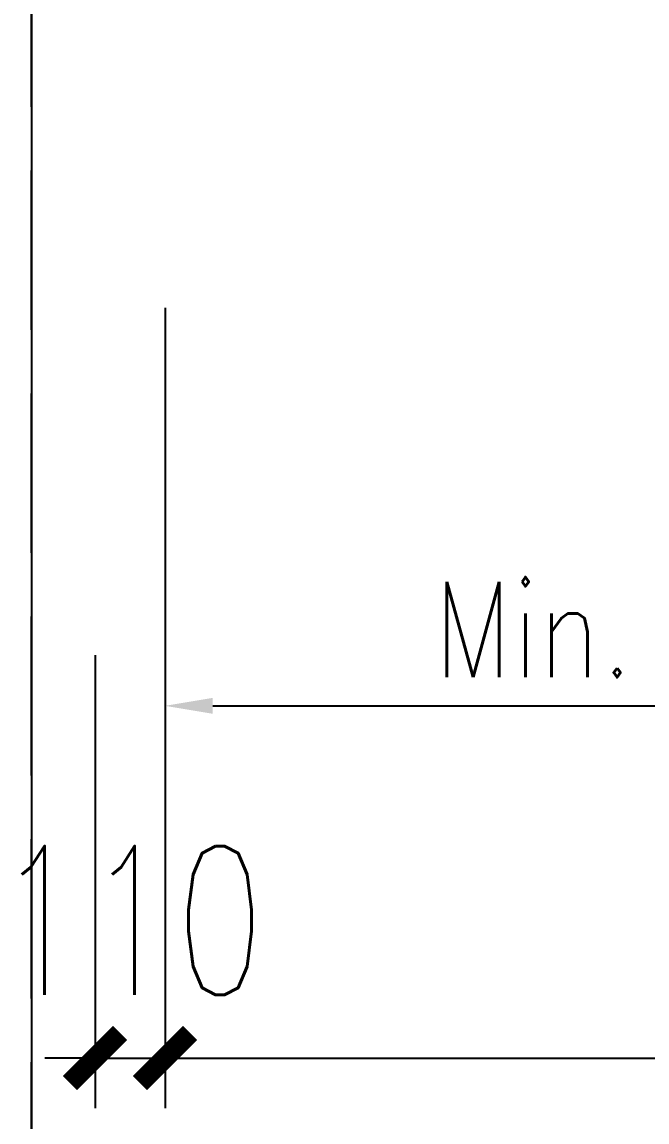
# Model space of a CAD drawing. Extents: x -1899985 to -450366, y 556196 to 2151267.
# Drawn here: x -1664625 to -1663643, y 569383 to 571111 of the extents above; entities that cross this region are included whole.
import ezdxf

# ---------------------------------------------------------------- set-up
doc = ezdxf.new("R2010")
doc.units = 0
doc.header["$LTSCALE"] = 1000
doc.header["$MEASUREMENT"] = 0
doc.linetypes.add('DASH', pattern=[0.35, 0.25, -0.1])
doc.layers.get('Defpoints').update_dxf_attribs({"color": 210})
for name, color, linetype in [('A-LIN-V', 9, 'Continuous'), ('COLUMN', 9, 'Continuous'), ('建-尺寸', 3, 'Continuous')]:
    doc.layers.add(name, color=color, linetype=linetype)
doc.styles.add('A-DIM_T3', font='SIMPLEX', dxfattribs={"width": 0.705882, "bigfont": 'GBCBIG'})
doc.styles.add('TH_GBDIM', font='romans.shx', dxfattribs={"width": 0.8, "bigfont": 'gbcbig.shx'})
doc.dimstyles.new('A-DIM&&79', dxfattribs={"dimtxt": 233.773377, "dimasz": 78.579286, "dimexe": 78.579286, "dimexo": 78.579286, "dimgap": 99.206349, "dimtad": 1, "dimdec": 0, "dimzin": 0, "dimdsep": 46, "dimtxsty": 'A-DIM_T3', "dimblk": 'ARCHTICK', "dimcen": 0.09, "dimclrt": 7, "dimazin": 2, "dimtfac": 1, "dimtdec": 0, "dimtix": 1, "dimtmove": 2, "dimatfit": 3, "dimfxl": 0, "dimtolj": 1, "dimtzin": 0, "dimarcsym": 0})
doc.dimstyles.new('TH_GBDIM', dxfattribs={"dimscale": 30, "dimtxt": 3.5, "dimasz": 2.5, "dimexe": 2, "dimexo": 0, "dimgap": 1.5, "dimtad": 1, "dimdec": 0, "dimzin": 12, "dimdsep": 46, "dimtxsty": 'TH_GBDIM', "dimcen": 2.5, "dimclrd": 130, "dimclre": 130, "dimclrt": 3, "dimadec": 0, "dimazin": 3, "dimtfac": 0.714286, "dimtdec": 0, "dimtmove": 0, "dimatfit": 3, "dimfxl": 0, "dimtzin": 0, "dimlwd": -1, "dimlwe": -1, "dimarcsym": 0})

# ---------------------------------------------------------------- blocks, each defined once
blk = doc.blocks.new('*D66')
at = {"color": 0}
for p, q in [((-1636415, 570696.9), (-1636415, 570012)), ((-1634866.2, 570400.1), (-1634866.2, 570012)), ((-1636340, 570072), (-1634941.2, 570072))]:
    blk.add_line(p, q, dxfattribs=at)
for points in [[(-1636340, 570084.5), (-1636340, 570059.5), (-1636415, 570072)], [(-1634941.2, 570084.5), (-1634941.2, 570059.5), (-1634866.2, 570072)]]:
    blk.add_solid(points, dxfattribs=at)
at = {"layer": 'Defpoints', "color": 0}
for p in [(-1636415, 570696.9), (-1634866.2, 570400.1), (-1634866.2, 570072)]:
    blk.add_point(p, dxfattribs=at)
at = {"color": 0, "insert": (-1635640.6, 570192), "char_height": 150, "attachment_point": 5, "style": 'TH_GBDIM'}
blk.add_mtext('Min. 985', dxfattribs=at)
blk = doc.blocks.new('_ArchTick')
at = {"color": 0, "linetype": 'ByBlock', "const_width": 0.4}
blk.add_lwpolyline([(-0.5, -0.5), (0.5, 0.5)], dxfattribs=at)
blk = doc.blocks.new('*D496')
at = {"layer": 'Defpoints', "color": 0}
for p in [(-1636525, 570230), (-1636415, 570230), (-1636415, 569518.9)]:
    blk.add_point(p, dxfattribs=at)
at = {"layer": '建-尺寸', "color": 0, "lineweight": -2}
for p, q in [((-1636525, 570151.4), (-1636525, 569440.3)), ((-1636415, 570151.4), (-1636415, 569440.3)), ((-1636525, 569518.9), (-1636603.6, 569518.9)), ((-1636525, 569518.9), (-1636415, 569518.9)), ((-1636415, 569518.9), (-1636336.4, 569518.9))]:
    blk.add_line(p, q, dxfattribs=at)
at = {"layer": '建-尺寸', "color": 0, "lineweight": -2, "xscale": 78.57928649080975, "yscale": 78.57928649080975, "zscale": 78.57928649080975}
blk.add_blockref('_ArchTick', (-1636525, 569518.9), dxfattribs=at)
at = {"layer": '建-尺寸', "color": 0, "lineweight": -2, "xscale": 78.57928649080975, "yscale": 78.57928649080975, "zscale": 78.57928649080975, "rotation": 180}
blk.add_blockref('_ArchTick', (-1636415, 569518.9), dxfattribs=at)
at = {"layer": '建-尺寸', "color": 7, "insert": (-1636470, 569735), "char_height": 233.77, "attachment_point": 5, "style": 'A-DIM_T3'}
blk.add_mtext('\\A1;110', dxfattribs=at)
blk = doc.blocks.new('*D497')
at = {"layer": 'Defpoints', "color": 0}
for p in [(-1636415, 570230), (-1626835, 570230), (-1626835, 569518.9)]:
    blk.add_point(p, dxfattribs=at)
at = {"layer": '建-尺寸', "color": 0, "lineweight": -2}
for p, q in [((-1636415, 570151.4), (-1636415, 569440.3)), ((-1626835, 570151.4), (-1626835, 569440.3)), ((-1636415, 569518.9), (-1626835, 569518.9))]:
    blk.add_line(p, q, dxfattribs=at)
at = {"layer": '建-尺寸', "color": 0, "lineweight": -2, "xscale": 78.57928649080975, "yscale": 78.57928649080975, "zscale": 78.57928649080975, "rotation": 180}
blk.add_blockref('_ArchTick', (-1636415, 569518.9), dxfattribs=at)
at = {"layer": '建-尺寸', "color": 0, "lineweight": -2, "xscale": 78.57928649080975, "yscale": 78.57928649080975, "zscale": 78.57928649080975}
blk.add_blockref('_ArchTick', (-1626835, 569518.9), dxfattribs=at)
at = {"layer": '建-尺寸', "color": 7, "insert": (-1631625, 569735), "char_height": 233.77, "attachment_point": 5, "style": 'A-DIM_T3'}
blk.add_mtext('\\A1;9580', dxfattribs=at)
blk = doc.blocks.new('5555rrrrrrrrrrr')
at = {"color": 6, "linetype": 'DASH'}
blk.add_lwpolyline([(-1626650, 568562.5), (-1636625, 568562.5), (-1636625, 574792.5), (-1626650, 574792.5)], close=True, dxfattribs=at)
dim = blk.add_linear_dim(base=(-1634866.2, 570072), p1=(-1636415, 570696.9), p2=(-1634866.2, 570400.1), text='Min. 985', dimstyle='TH_GBDIM', override={"dimtxt": 5, "dimclrd": 0, "dimclre": 0, "dimclrt": 0})
dim.commit()
dim.dimension.update_dxf_attribs({"geometry": '*D66', "text_midpoint": (-1635640.6, 570072), "dimtype": 128})
at = {"layer": '建-尺寸'}
for p1, p2, picture, middle in [((-1636525, 570230), (-1636415, 570230), '*D496', (-1636470, 569735)), ((-1636415, 570230), (-1626835, 570230), '*D497', (-1631625, 569735))]:
    dim = blk.add_aligned_dim(p1=p1, p2=p2, distance=-711.1, dimstyle='A-DIM&&79', dxfattribs=at)
    dim.commit()
    dim.dimension.update_dxf_attribs({"geometry": picture, "text_midpoint": middle})

msp = doc.modelspace()

# ---------------------------------------------------------------- linework, layer by layer
at = {"layer": 'COLUMN'}
msp.add_line((-1664610.4, 575587.5), (-1664610.4, 568257.5), dxfattribs=at)

# ---------------------------------------------------------------- block references
at = {"layer": 'A-LIN-V'}
msp.add_blockref('5555rrrrrrrrrrr', (-27985.4, -35), dxfattribs=at)

doc.saveas('drawing.dxf')
